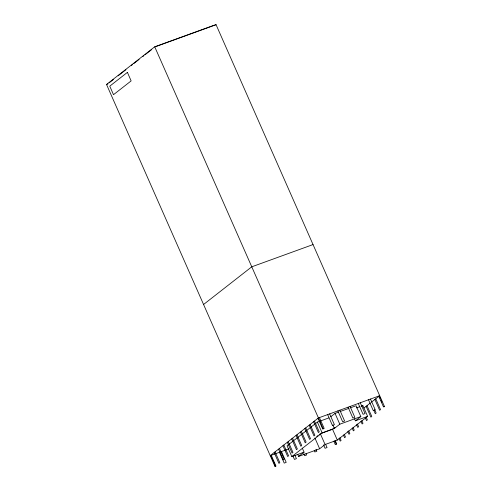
<?xml version="1.0" encoding="UTF-8"?>
<svg xmlns="http://www.w3.org/2000/svg" width="491" height="491" viewBox="0 0 491 491"><rect width="100%" height="100%" fill="white"/><g stroke="black" fill="none" stroke-linecap="round" stroke-linejoin="round"><path stroke-width="0.74" d="M271.222 455.274L275.991 466.088L274.997 466.45L106.529 84.477L154.726 46.798L216.003 24.55L384.471 406.523L384.036 406.867M109.18 82.826L113.372 79.548M118.165 75.804L125.948 69.716M131.336 65.506L132.533 64.567M133.73 63.634L139.119 59.417M142.715 56.612L143.912 55.673M145.109 54.74L151.694 49.591M214.8 25.489L216.003 24.55M203.569 304.494L251.766 266.816L313.043 244.567M328.89 417.902L317.382 422.082L287.069 445.779L291.838 456.593L304.064 452.15L302.272 448.099M330.817 416.699L335.04 413.391L338.545 412.121M274.997 466.45L275.439 466.106L270.67 455.292M319.42 417.596L324.189 428.41L322.759 429.116L317.984 418.301M316.701 436.536L317.91 435.591M319.119 434.645L320.322 433.706L325.091 444.521L319.659 448.768L298.626 456.403L297.736 454.371M291.838 456.593L322.151 432.896L334.377 428.453L339.809 424.206L360.842 416.571L356.073 405.756L350.464 407.794M321.04 433.443L332.548 429.263L334.93 427.409M361.677 406.499L362.861 405.566L367.63 416.38L337.317 440.077L325.091 444.521M298.626 456.403L304.064 452.15M363.782 408.156L370.496 402.908M371.38 402.215L379.703 395.709L318.426 417.958L270.228 455.636L288.972 448.829M354.514 418.792L355.404 420.818L360.842 416.571M333.788 441.188L335.279 444.564L336.274 444.202L336.716 443.858L335.224 440.482M155.291 46.78L214.549 25.268M106.529 84.477L107.965 83.955M339.95 411.611L349.064 408.303M356.392 407.917L359.989 406.609M361.425 406.088L362.861 405.566M384.471 406.523L383.483 406.886L378.708 396.071M355.404 420.818L367.63 416.38M379.561 396.728L380.457 398.76M381.053 400.11L381.949 402.135M375.762 398.79L380.531 409.604L379.653 410.292L374.878 399.478M370.484 399.054L375.253 409.868L373.27 410.593L368.495 399.778M374.664 409.647L376.155 413.029L375.271 413.717L373.78 410.341M366.998 405.64L371.773 416.454L370.889 417.147L366.114 406.333M360.271 402.761L365.04 413.575L363.058 414.3L358.283 403.485M366.194 417.178L367.391 419.879L366.507 420.572L365.31 417.866M361.812 420.603L363.009 423.303L362.125 423.997L360.928 421.29M350.058 406.468L354.827 417.282L352.845 418.007L348.07 407.192M357.43 424.028L358.626 426.728L357.743 427.422L356.546 424.721M353.047 427.452L354.244 430.159L353.36 430.846L352.164 428.146M339.846 410.181L344.614 420.99L342.632 421.714L337.857 410.899M348.665 430.877L349.862 433.584L348.978 434.271L347.781 431.571M344.283 434.302L345.48 437.008L344.596 437.696L343.399 434.995M335.04 413.391L339.809 424.206M329.633 413.888L334.402 424.703L332.419 425.421L327.644 414.607M339.901 437.733L341.098 440.433L340.214 441.127L339.023 438.42M332.886 425.077L334.377 428.453M332.548 429.263L337.317 440.077M334.782 440.826L336.274 444.202M154.726 46.798L323.201 428.766M317.382 422.082L322.151 432.896M325.564 444.171L327.055 447.553L325.067 448.271L323.575 444.895M314.486 421.033L319.26 431.847L318.377 432.54L313.602 421.726M310.103 424.463L314.878 435.272L313.995 435.965L309.22 425.151M314.891 437.954L319.659 448.768M315.946 449.228L316.842 451.26L314.854 451.978L314.258 450.628M305.721 427.888L310.496 438.702L309.612 439.39L304.843 428.575M301.345 431.313L306.114 442.127L305.23 442.814L300.461 432M306.034 453.616L306.63 454.967L304.641 455.691L303.745 453.659M296.963 434.738L301.732 445.552L300.848 446.239L296.079 435.425M292.581 438.162L297.35 448.977L296.466 449.67L291.697 438.856M294.925 455.292L296.417 458.674L294.428 459.398L292.937 456.016M288.199 441.587L292.967 452.401L292.084 453.095L287.315 442.281M283.816 445.012L288.585 455.826L287.701 456.52L282.933 445.705M281.435 451.567L286.204 462.381L284.215 463.105L279.447 452.291M279.434 448.443L284.203 459.251L283.319 459.944L278.55 449.13M275.052 451.867L279.821 462.682L278.937 463.369L274.168 452.555M127.408 72.373L109.769 86.158L113.495 94.689L131.134 80.898L127.408 72.373"/></g></svg>
